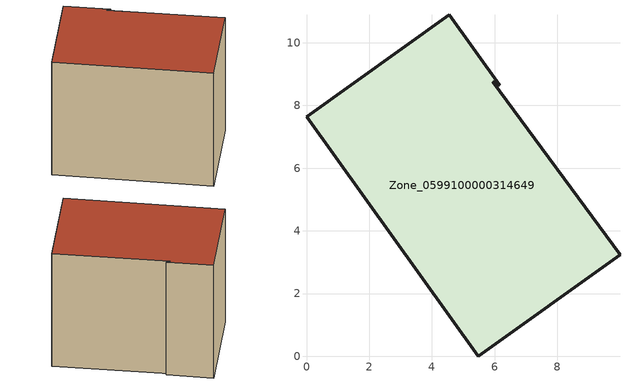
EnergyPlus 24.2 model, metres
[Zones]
Zone_0599100000314649
 floor ground (C_G): 0,7.64 4.55,10.89 6.16,8.65 5.93,8.75 10,3.23 5.47,0 z0
 wall outside (C_F): 4.55,10.89 0,7.64 5.47,0 10,3.23 5.93,8.75 6.16,8.65 4.55,10.89 z0:7.95
 roof outside (C_R): 10,3.23 5.93,8.75 6.16,8.65 4.55,10.89 0,7.64 5.47,0 z7.95
[BUILDING]
Pand.0599100000314649: North Axis=0; Terrain=City; Loads Convergence Tolerance Value=0.04; Temperature Convergence Tolerance Value=0.4; Solar Distribution=FullExterior; Maximum Number of Warmup Days=25; Minimum Number of Warmup Days=1
[Site:Location]
Rotterdam.The.Hague.AP_ZH_NLD Design_Conditions: Latitude=51.96; Longitude=4.45; Time Zone=1; Elevation=-4.5
[SITE:GROUNDTEMPERATURE:BUILDINGSURFACE]
18, 18, 18, 18, 18, 18, 18, 18, 18, 18, 18, 18
[MATERIAL] Thermal Absorptance=0.9; Solar Absorptance=0.7; Visible Absorptance=0.7
Name | Roughness | Thickness | Conductivity | Density | Specific Heat
G.TC.1975-1991 | MediumSmooth | 0.15 | 0.288461 | 540 | 1210
F.TC.1975-1991 | Rough | 0.3 | 0.230769 | 1920 | 840
R.TC.1975-1991 | MediumRough | 0.2 | 0.153846 | 1500 | 1000
[CONSTRUCTION]
C_G: G.TC.1975-1991
C_F: F.TC.1975-1991
C_R: R.TC.1975-1991
[ZONE]
Zone_0599100000314649: Type=1; Multiplier=1; Ceiling Height=Autocalculate; Volume=Autocalculate; Floor Area=autocalculate; Part of Total Floor Area=Yes
[ZONEINFILTRATION:DESIGNFLOWRATE]
Infil_Zone_0599100000314649: Zone or ZoneList or Space or SpaceList=Zone_0599100000314649; Schedule=AlwaysOn; Design Flow Rate Calculation Method=Flow/Area; Flow Rate per Floor Area=0.003; Constant Term Coefficient=1; Temperature Term Coefficient=0; Velocity Term Coefficient=0; Velocity Squared Term Coefficient=0
[HVACTEMPLATE:ZONE:IDEALLOADSAIRSYSTEM]
Zone_0599100000314649: Maximum Heating Supply Air Temperature=50; Minimum Cooling Supply Air Temperature=13; Maximum Heating Supply Air Humidity Ratio=0.0156; Minimum Cooling Supply Air Humidity Ratio=0.0077; Heating Limit=NoLimit; Cooling Limit=NoLimit; Dehumidification Control Type=ConstantSensibleHeatRatio; Cooling Sensible Heat Ratio=0.7; Dehumidification Setpoint=60; Humidification Control Type=None; Humidification Setpoint=30; Outdoor Air Method=None; Outdoor Air Flow Rate per Person=0.00944; Outdoor Air Flow Rate per Zone Floor Area=0; Outdoor Air Flow Rate per Zone=0; Demand Controlled Ventilation Type=None; Outdoor Air Economizer Type=NoEconomizer; Heat Recovery Type=None; Sensible Heat Recovery Effectiveness=0.7; Latent Heat Recovery Effectiveness=0.65
[ZONECONTROL:THERMOSTAT]
ThermostatControl_Zone_0599100000314649: Zone or ZoneList=Zone_0599100000314649; Control Type Schedule=DualSetpointControlType; Control 1=Thermostat_Zone_0599100000314649; Temperature Difference Between Cutout And Setpoint=0
[THERMOSTATSETPOINT:DUALSETPOINT]
Thermostat_Zone_0599100000314649: Heating Setpoint Temperature Schedule=HeatingSetpoint_Zone_0599100000314649; Cooling Setpoint Temperature Schedule=CoolingSetpoint_Zone_0599100000314649
[SCHEDULE:COMPACT]
HeatingSetpoint_Zone_0599100000314649: Through: 12/31, For: AllDays, Until: 24:00, 21
CoolingSetpoint_Zone_0599100000314649: Through: 12/31, For: AllDays, Until: 24:00, 24
DualSetpointControlType: Through: 12/31, For: AllDays, Until: 24:00, 4
AlwaysOn: Through: 12/31, For: AllDays, Until: 24:00, 1
